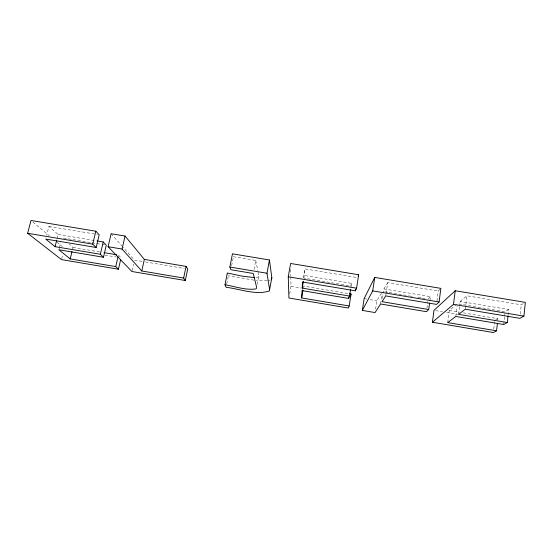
<?xml version="1.0" encoding="UTF-8"?>
<svg xmlns="http://www.w3.org/2000/svg" width="553" height="553" viewBox="0 0 553 553"><rect width="100%" height="100%" fill="white"/><g stroke="black" fill="none" stroke-linecap="round" stroke-linejoin="round"><path stroke-width="0.41" stroke-dasharray="2.77 2.07" d="M257.145 284.387L258.631 276.431L258.002 271.212M303.95 278.014L304.821 268.882L357.542 277.634M520.269 314.097L521.258 304.8L523.304 303.583M508.103 315.21L508.725 309.521L460.158 301.433L459.661 305.47M503.721 324.493L504.571 316.814M504.661 315.963L504.944 313.406M493.767 329.111L494.638 321.39M497.741 320.263L497.928 318.639L462.688 312.735M465.308 309.21L466.953 295.786L521.258 304.8M455.803 316.447L457.075 306.272M458.555 314.353L459.557 306.279M447.723 322.593L449.264 310.489L457.393 303.735L505.131 311.698L508.725 309.521M436.967 301.06L438.28 291.03L440.865 288.376M429.895 300.687L430.428 296.671L383.927 288.922L383.298 293.18M426.923 308.311L427.822 301.572M385.745 295.91L385.987 294.251M386.112 293.422L387.694 282.631L438.28 291.03M380.575 303.977L382.061 293.926M382.545 298.288L383.174 294.03M375.584 309.189L376.842 300.756L381.577 292.848M350.92 287.588L351.59 283.343L304.385 275.484M303.265 277.903L304.821 268.882M302.062 290.615L302.346 288.956M303.39 287.788L303.68 286.095L349.378 293.754M289.668 293.85L290.989 286.35L290.837 277.032M254.041 269.401L255.728 260.428L233.394 256.723L232.447 253.841M231.645 265.661L233.394 256.723M226.771 284L228.389 275.74L227.573 273.694M132.043 270.673L133.508 264.154M72.609 249.085L73.01 247.447L69.312 244.219M61.708 258.797L62.703 254.767M58.922 249.769L59.323 248.166M59.517 247.371L60.719 242.56M57.125 238.53L58.141 234.465L48.913 226.412L46.708 235.101M351.59 283.343L350.63 285.922L304.205 278.18M383.927 288.922L387.694 282.631M428.16 299.042L430.428 296.671M258.631 276.431L257.995 277.081L255.382 277.578M460.158 301.433L466.953 295.786M495.37 320.152L497.928 318.639M268.005 280.558L270.244 279.977M267.21 280.627L256.219 280.447M253.951 280.177L228.389 275.74M48.913 226.412L97.487 234.472M58.141 234.465L96.429 240.845M63.588 238.039L91.224 242.649M92.061 242.788L101.268 244.322M102.111 244.461L104.621 244.882M384.978 291.832L388.365 292.399M389.208 292.544L408.688 295.793M409.531 295.931L412.918 296.498M417.999 297.348L421.386 297.908M422.236 298.053L425.623 298.62M73.01 247.447L101.593 252.237M449.264 310.489L459.329 312.175M104.952 255.14L115.964 256.986M142.038 261.362L134.427 260.083L122.489 246.59M145.418 261.928L184.322 268.454M290.989 286.35L301.136 288.051M364.137 298.62L366.674 299.049M370.061 299.615L376.842 300.756M435.66 310.62L442.414 311.754M446.63 312.466L457.608 314.304M32.945 222.099L49.272 235.758M57.111 242.311L62.337 246.679M118.411 255.051L121.052 257.836M111.125 233.739L121.923 245.947M255.728 260.428L257.822 270.382M290.712 269.408L290.823 276.189"/><path stroke-width="0.83" d="M349.378 293.754L351.072 294.037L349.192 305.968L301.641 297.949L302.062 290.615L348.653 298.44L349.579 296.069L350.65 289.281M349.579 296.069L302.208 288.12L302.56 282.002L355.482 290.85L356.581 288.196L358.676 274.758L290.622 263.477L288.258 276.79L288.936 298.012L348.328 308.042L349.192 305.968M508.013 316.026L507.301 322.53L458.555 314.353L465.308 309.21L519.827 318.328L523.912 316.129L525.35 302.367L455.216 290.747L433.974 310.344L432.411 322.24L493.38 332.54L496.559 330.825L497.382 323.519M432.411 322.24L453.495 304.378L455.216 290.747M428.713 309.521L382.04 301.689L385.745 295.91L436.531 304.399L439.096 301.973L440.865 288.376L374.74 277.419L364.137 298.62L362.333 310.406L375.079 312.563L380.575 303.977L426.467 311.685L428.713 309.521L429.57 303.092M362.333 310.406L372.701 290.892L374.74 277.419M355.482 290.85L355.738 289.198M348.653 298.44L348.915 296.774M302.208 288.12L303.369 281.38M301.641 297.949L302.954 290.332M225.002 284.76L226.129 287.304C240.154 288.942 255.465 295.392 269.352 290.982L271.827 277.806L269.449 259.972L232.447 253.841L229.868 267.044L230.857 269.733L253.274 273.479L256.447 286.606L256.405 288.369L255.783 288.956C245.47 290.353 235.108 286.447 225.002 284.76L227.304 273.009L242.546 276.217L254.712 277.62M269.636 289.82L267.002 273.244L269.449 259.972M185.31 280.509L183.637 278.048L186.071 266.387L144.347 259.398L125.061 236.048L111.125 233.739L108.091 246.714L131.856 271.488L185.31 280.509L187.702 269.021L186.071 266.387M183.637 278.048L141.775 270.984L144.347 259.398M141.775 270.984L122.075 249.05L125.061 236.048M97.28 240.984L103.238 241.979L106.294 245.159L103.459 257.249L100.342 254.256L55.086 246.666L45.705 239.055L96.16 247.488L99.187 234.755L95.828 231.209L30.982 220.46L27.65 233.283L61.507 259.606L118.439 269.221L120.678 259.468M118.439 269.221L115.75 266.594L118.031 256.703M100.342 254.256L103.238 241.979M96.16 247.488L92.731 244.149L95.828 231.209M271.523 279.058L271.827 277.806M115.75 266.594L70.196 258.915L72.001 251.539M55.086 246.666L56.717 240.161M350.18 296.284L351.072 294.037M358.109 276.196L358.676 274.758M507.301 322.53L503.721 324.493L455.803 316.447L447.723 322.593L496.559 330.825M27.65 233.283L92.731 244.149M108.091 246.714L122.075 249.05M229.868 267.044L267.002 273.244M288.258 276.79L356.581 288.196M372.701 290.892L439.096 301.973M453.495 304.378L523.912 316.129M104.116 252.659L116.724 254.767M103.459 257.249L58.922 249.769L70.196 258.915"/></g></svg>
